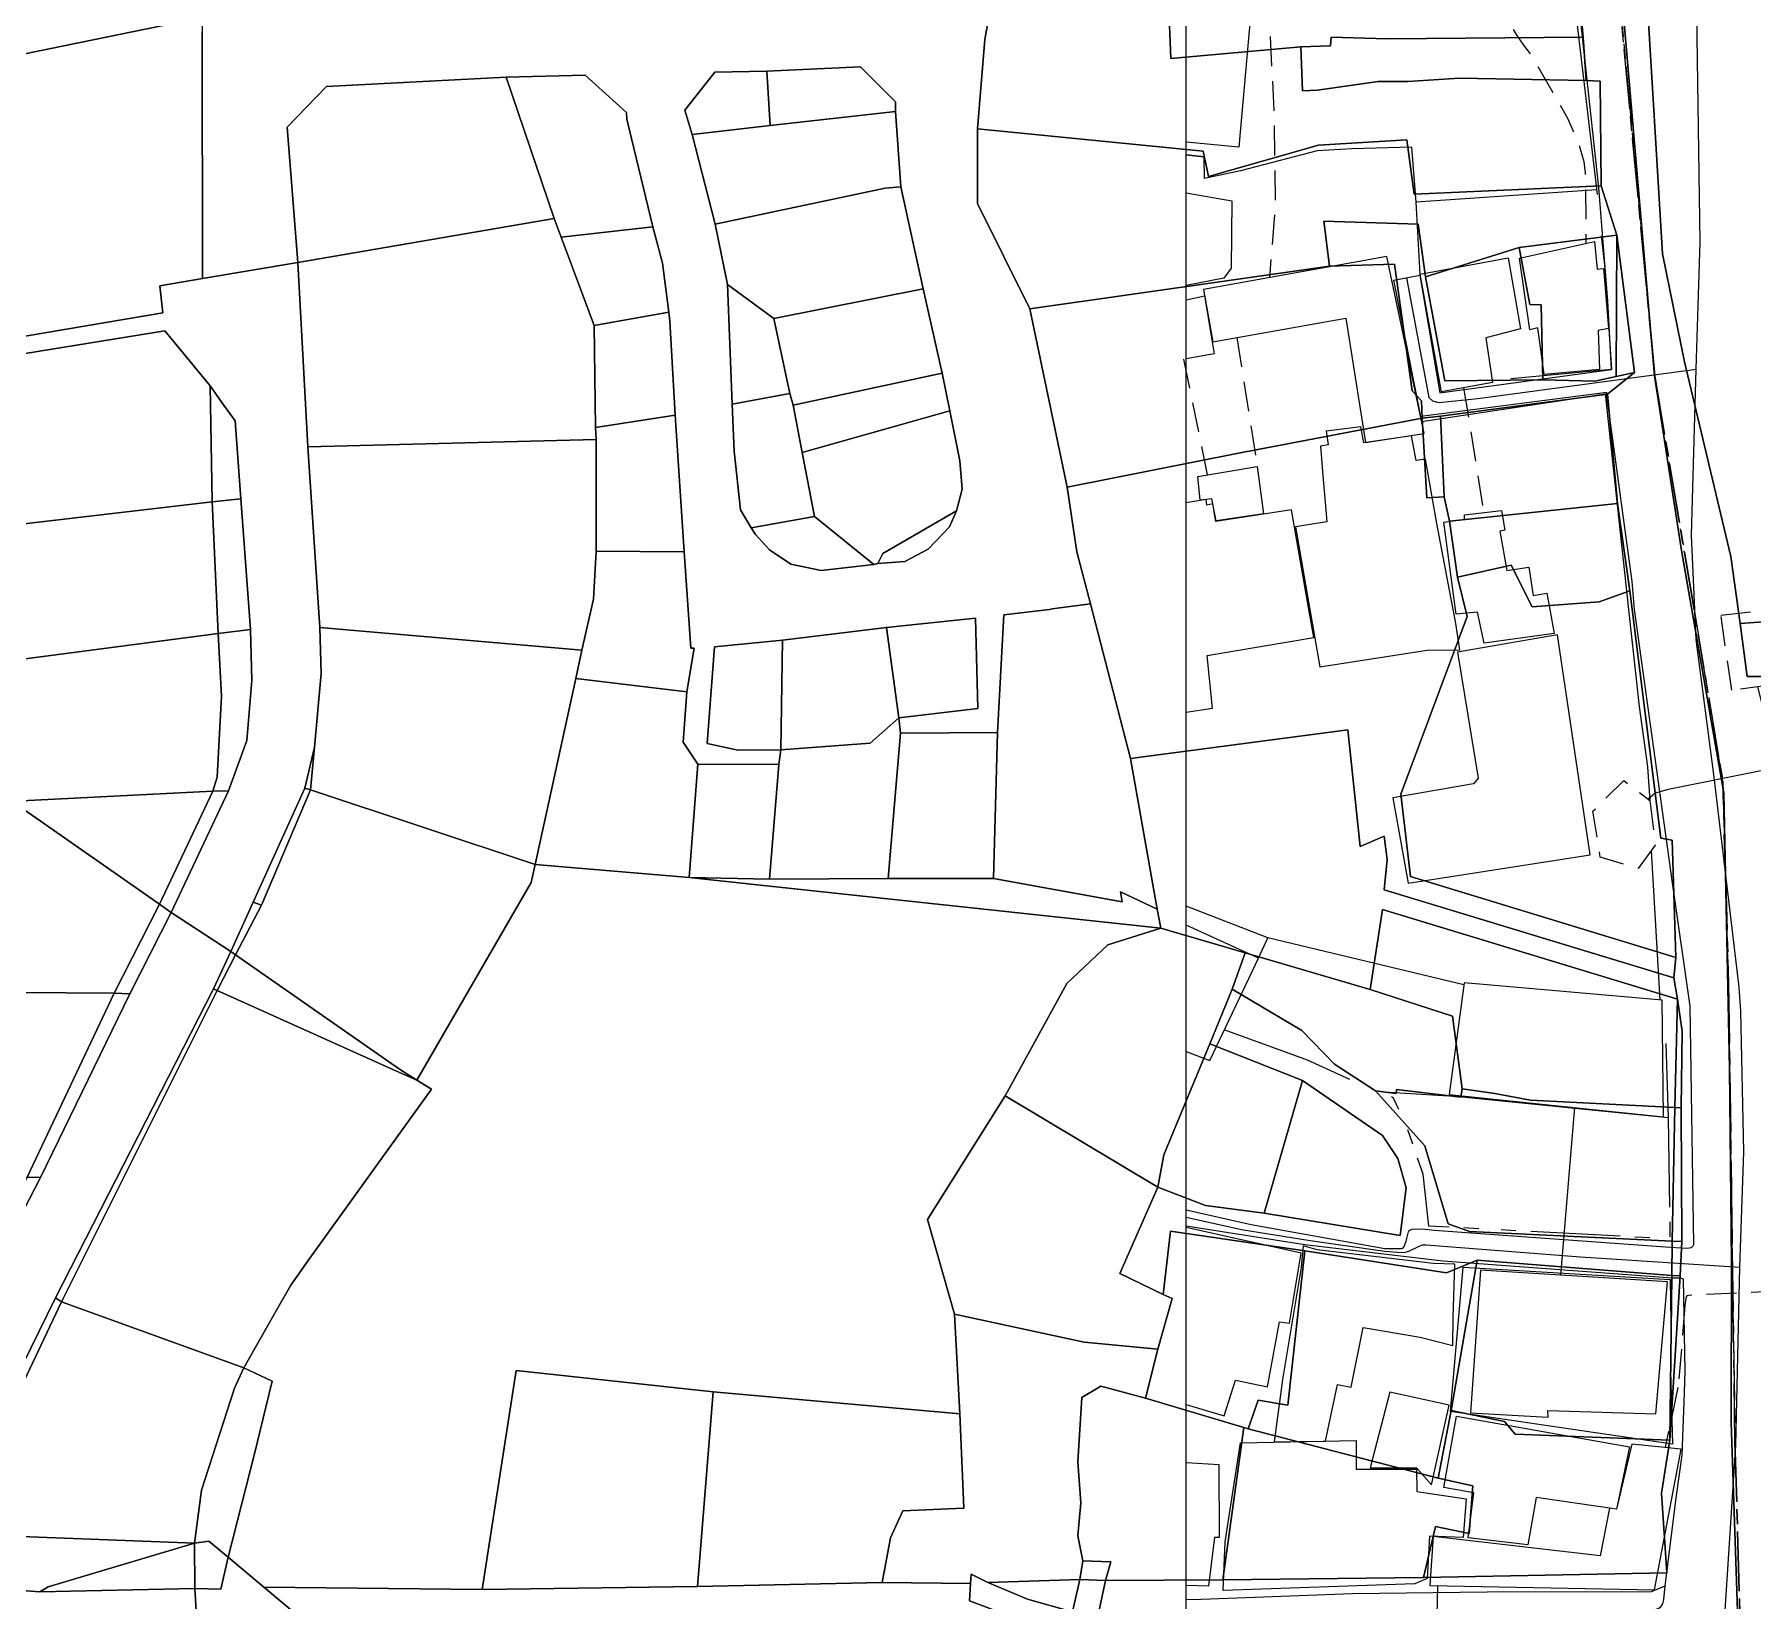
# Model space of a CAD drawing. Header units: feet. Extents: x -1222 to 199575, y -502 to 454509.
# Drawn here: x -77.4 to 38.1, y 315.9 to 421.1 of the extents above; entities that cross this region are included whole.
import ezdxf

# ---------------------------------------------------------------- set-up
doc = ezdxf.new("R2010")
doc.units = ezdxf.units.FT
doc.header["$MEASUREMENT"] = 0
for name, pattern in [('ANYANG1', [11.5, 6, -1, 1, -1.5, 1, -1]), ('ANYANG11', [1.5, 1, -0.5]), ('ANYANG2', [6, 5, -1]), ('ANYANG3', [3, 2, -1]), ('JEON', [12, 4, -0.5, 1, -0.5, 4, -0.5, 1, -0.5])]:
    doc.linetypes.add(name, pattern=pattern)
doc.layers.get('0').update_dxf_attribs({"linetype": 'CONTINUOUS'})
for name, color, linetype in [('AAA001', 7, 'CONTINUOUS'), ('AAA004', 7, 'ANYANG3'), ('AAA008', 7, 'CONTINUOUS'), ('AAC001', 7, 'CONTINUOUS'), ('AAC006', 7, 'ANYANG1'), ('AD002', 7, 'CONTINUOUS'), ('AD0022', 1, 'CONTINUOUS'), ('AE001', 1, 'ANYANG2'), ('AZ0801', 7, 'CONTINUOUS'), ('CAA001', 7, 'CONTINUOUS'), ('CAA002', 30, 'CONTINUOUS'), ('EA0018', 7, 'JEON'), ('EA0118', 7, 'JEON'), ('line', 7, 'CONTINUOUS'), ('mm', 7, 'CONTINUOUS'), ('지적', 7, 'CONTINUOUS')]:
    doc.layers.add(name, color=color, linetype=linetype)
picture_1 = doc.add_image_def('image1.jpg', size_in_pixel=(8269, 5907))

# ---------------------------------------------------------------- blocks, each defined once
blk = doc.blocks.new('창덕궁')
at = {"color": 255}
blk.add_lwpolyline([(0, 522.49), (540.82, 522.49), (540.82, 0), (0, 0)], close=True, dxfattribs=at)
at = {"layer": 'AAA001', "color": 255, "flags": 128}
for points in [[(0, 424.77), (4.51, 424.38), (3.55, 413.51), (0, 413.86)], [(0, 410.44), (3.08, 409.92), (3.04, 405.38), (2.53, 404.72), (0, 404.22)], [(0, 403.27), (1.23, 403.53), (1.89, 399.64), (0, 399.31)], [(17.95, 382.47), (16.84, 388.24), (16.09, 392.57), (15.46, 392.47), (15.15, 394.13), (11.95, 393.65), (11.75, 394.73), (9.41, 394.44), (9.54, 393.53), (9.03, 393.43), (9.17, 391.73), (9.46, 388.35), (7.35, 388.01), (8.32, 382.47)], [(8.26, 382.47), (7.09, 389.16), (2, 388.38), (1.79, 389.56), (1.4, 389.48), (1.36, 389.85), (0, 389.64)], [(18.11, 382.47), (17.32, 388.34), (18.7, 388.53), (18.7, 388.82), (21.19, 389.12), (21.42, 387.79), (21.08, 387.73), (21.55, 385.08), (23.02, 385.31), (23.32, 383.4), (24.24, 383.56), (24.44, 382.47)], [(0, 352.79), (1.59, 352.18), (4.87, 359.05), (0, 361.28)], [(0, 329.09), (2.56, 328.32), (3.32, 330.71), (5.48, 330.27), (6.29, 334.63), (6.96, 334.54), (7.73, 339.25), (0, 340.96)]]:
    blk.add_lwpolyline(points, dxfattribs=at)
for points in [[(22.41, 406.07), (27.44, 407.19), (27.61, 405.33), (28.05, 405.37), (28.38, 401.33), (27.68, 401.21), (27.78, 398.59), (24.06, 398.26), (23.64, 401.38), (23.09, 401.26)], [(13.5, 406.18), (1.18, 403.95), (1.79, 400.44), (10.74, 402.04), (12.05, 393.68), (15.99, 394.29)], [(21.65, 406.09), (22.48, 401.31), (20.14, 400.71), (20.58, 397.72), (17.16, 397.09), (15.72, 404.98)], [(4.78, 392.08), (5.21, 388.89), (2.03, 388.43), (1.74, 389.91), (0.96, 389.82), (0.79, 391.41)], [(24.95, 380.77), (18.24, 379.6), (19.63, 371.14), (19.32, 370.76), (13.89, 369.83), (14.92, 364.1), (27.16, 365.99)], [(18.69, 357.4), (17.68, 349.9), (32.08, 348.41), (31.98, 356.24)], [(17.93, 333.04), (17.94, 334.91), (18.05, 338.5), (16.6, 338.55), (8.82, 339.47), (7.88, 339.74), (7.73, 338.28), (6.47, 330.76), (5.91, 326.57), (9.38, 326.63), (10.17, 330.42), (11.1, 330.25), (11.89, 334.25), (15.74, 333.61)], [(32.34, 337.31), (19.78, 338.1), (19.12, 328.53), (24.32, 328.23), (24.31, 328.68), (31.57, 328.45)], [(17.68, 329.03), (13.69, 329.92), (12.36, 324.82), (15.48, 324.83), (16.49, 323.69)]]:
    blk.add_lwpolyline(points, close=True, dxfattribs=at)
at = {"layer": 'AAA001', "color": 255}
for points in [[(0, 375.57), (1.78, 375.84), (1.42, 379.37), (8.59, 380.6), (8.26, 382.47)], [(8.32, 382.47), (9, 378.61), (16.2, 379.73), (18.39, 379.75), (18.13, 381.52), (17.95, 382.47)], [(24.44, 382.47), (24.73, 380.85), (20.03, 380.2), (19.58, 382.3), (18.15, 382.16), (18.11, 382.47)]]:
    blk.add_lwpolyline(points, dxfattribs=at)
at = {"layer": 'AAA004', "color": 255}
blk.add_lwpolyline([(41.61, 382.47), (42.2, 377.76), (36.66, 377.05), (35.93, 382.08), (39.28, 382.47)], dxfattribs=at)
at = {"layer": 'AAA004', "color": 255, "flags": 128}
blk.add_lwpolyline([(31.16, 369.65), (31.52, 366.64), (30.37, 365.07), (27.83, 365.83), (27.33, 368.92), (29.41, 370.98)], close=True, dxfattribs=at)
at = {"layer": 'AAA008', "color": 255, "flags": 128}
for points in [[(29.8, 326.25), (28.91, 322.06), (23.52, 322.83), (22.97, 319.65), (18.95, 320.13), (19.33, 323.15), (17.31, 323.5), (18.17, 328.29)], [(3.66, 326.51), (11.42, 326.67), (11.43, 324.74), (15.48, 324.75), (15.5, 323.25), (18.83, 322.76), (18.61, 320.16), (16.36, 320.24), (16.2, 317.39), (15.38, 317.04), (2.5, 316.6), (2.64, 319.86)], [(33.27, 326.09), (29.94, 326.43), (28.92, 322.05), (28.46, 322.12), (27.82, 318.92), (16.61, 320.21), (16.38, 316.92), (31.47, 316.64)]]:
    blk.add_lwpolyline(points, close=True, dxfattribs=at)
blk.add_lwpolyline([(0, 316.96), (1.53, 316.9), (1.94, 320.17), (2.25, 320.17), (2.22, 325.04), (0, 325.17)], dxfattribs=at)
at = {"layer": 'AAC001', "color": 255, "flags": 128}
for points in [[(26.28, 421.7), (27.63, 410.34)], [(27.59, 410.66), (15.45, 409.83), (15.18, 413.52), (11.15, 413.4), (8.8, 413.27), (3.67, 411.93), (1.23, 411.42), (1.21, 412.87), (0, 412.99)], [(15.72, 404.98), (15.45, 409.83)], [(27.88, 407.56), (28.13, 405.39), (28.58, 398.59), (21.83, 397.96)], [(15.82, 395.09), (28.16, 396.96), (29.73, 382.47)], [(18.67, 357.27), (5.5, 360.42), (0, 362.55)], [(4.87, 359.05), (5.5, 360.42)], [(11, 350.91), (8.15, 352.2), (2.57, 354.24)], [(32.24, 353.33), (32.38, 348.34), (17.63, 349.8)], [(13.28, 350.08), (17.63, 349.8)], [(32.54, 331.34), (32.68, 326.42), (17.77, 328.61), (18.62, 338.31), (32.53, 337.47), (32.56, 334.67)]]:
    blk.add_lwpolyline(points, dxfattribs=at)
at = {"layer": 'AAC001', "color": 255}
blk.add_lwpolyline([(29.73, 382.47), (30.44, 375.95), (31, 371.91), (31.16, 369.65)], dxfattribs=at)
at = {"layer": 'AAC006', "color": 255, "flags": 128}
blk.add_lwpolyline([(32.38, 348.34), (32.51, 340.2), (16.32, 341.07), (15.94, 344.54), (14.8, 347.79), (13.93, 349.66), (13.28, 350.08)], dxfattribs=at)
at = {"layer": 'AD002', "color": 255, "flags": 128}
for points in [[(34.19, 382.47), (33.95, 387.46), (34.28, 398.61), (34.53, 407.13), (34.24, 427.06), (34.82, 449.6), (35.01, 464.94), (36.26, 477.38), (36.86, 482.46), (38.47, 491.45), (39.53, 506.42), (39.81, 522.49)], [(14.81, 404.75), (16.32, 396.7), (16.56, 396.48), (16.99, 396.38), (19.61, 396.63), (34.28, 398.61)]]:
    blk.add_lwpolyline(points, dxfattribs=at)
at = {"layer": 'AD002', "color": 255}
for points in [[(35.41, 302.78), (36.93, 326.32), (37.21, 338.31), (37.48, 346.06), (37.28, 355.5), (37.15, 357.1), (35.49, 371.22), (34.28, 380.45), (34.19, 382.47)], [(0, 341.66), (3.72, 340.84), (8.35, 340.09), (13.35, 339.38), (14.49, 339.29), (14.73, 339.31), (14.88, 339.35), (14.97, 339.38), (15.67, 339.71), (15.89, 339.8), (16.13, 339.81), (26.49, 339), (37.21, 338.31)]]:
    blk.add_lwpolyline(points, dxfattribs=at)
at = {"layer": 'AD0022', "color": 255, "flags": 128}
blk.add_lwpolyline([(30.12, 382.47), (29.98, 384.36), (28.27, 396.85), (28.27, 397.04), (15.77, 395.42), (13.96, 404.58), (15.71, 404.92), (17.06, 397.02), (28.59, 398.59), (28.33, 403.17), (27.73, 410.8), (26.52, 421.96)], dxfattribs=at)
at = {"layer": 'AD0022', "color": 255}
for points in [[(0, 342.16), (4.38, 341.18), (13.36, 339.56), (14.47, 339.57), (14.54, 339.59), (14.6, 339.62), (14.65, 339.7), (14.8, 340.06), (14.94, 340.67), (14.99, 340.76), (15.07, 340.82), (15.18, 340.85), (15.81, 340.88), (16.31, 340.84), (16.67, 340.8), (32.22, 339.68), (33.59, 339.59), (33.81, 339.6), (33.96, 339.63), (34.06, 339.73), (34.12, 339.82), (33.86, 355.84), (32.7, 363.96), (30.12, 382.47)], [(0, 315.99), (1.01, 316.02), (11.18, 316.39), (20.24, 316.51), (31.27, 316.52), (32.04, 316.85), (32.19, 316.9), (32.94, 322.97), (33.33, 325.69), (33.48, 329.88), (33.54, 331.35), (33.42, 337.5), (33.22, 337.56), (32.68, 337.56), (17.25, 338.7), (7.98, 339.8), (0, 341.06)]]:
    blk.add_lwpolyline(points, dxfattribs=at)
at = {"layer": 'AE001', "color": 255}
blk.add_lwpolyline([(0, 314.79), (1.05, 314.82), (11.21, 315.19), (20.25, 315.31), (31.52, 315.32), (31.72, 315.38), (31.9, 315.49), (32.03, 315.69), (32.11, 315.99), (32.19, 316.9)], dxfattribs=at)
at = {"layer": 'AZ0801', "color": 255, "flags": 128}
blk.add_lwpolyline([(0, 412.99), (1.21, 412.87)], dxfattribs=at)
at = {"layer": 'CAA001', "color": 255, "elevation": 40, "flags": 128}
for points in [[(38.4, 377.27), (39.32, 373.66), (39.28, 372.75), (39.11, 372.13), (38.86, 371.67), (32.39, 370.38), (31.52, 370.14), (31.05, 369.74)], [(31.25, 366.27), (31.82, 356.25)], [(26.09, 349.03), (25.15, 337.76)]]:
    blk.add_lwpolyline(points, dxfattribs=at)
at = {"layer": 'CAA002', "color": 255, "linetype": 'ANYANG11', "ltscale": 2, "flags": 128}
for points, elevation in [([(26.03, 448.98), (25.88, 434.2), (25.68, 434.19), (23.72, 434.1), (22.16, 433.92), (21.68, 433.8), (21.29, 433.65), (20.56, 433.17), (20.1, 432.81), (19.72, 432.25), (19.5, 431.46), (19.45, 430.44), (19.51, 426.64), (19.68, 425.85), (20.23, 424.71), (22.17, 421.08), (22.68, 420.37), (23.35, 419.45), (25.62, 415.47), (26.3, 413.96), (26.72, 412.56), (26.82, 411.8), (26.87, 407.06)], 41), ([(0, 431.21), (1.39, 429.42), (3.75, 426.49), (4.66, 425.23), (5.09, 424.26), (5.31, 423.22), (5.65, 421.02), (5.9, 415.97), (6, 409.63), (5.61, 404.75)], 42), ([(3.42, 400.73), (4.78, 392.08)], 42), ([(-0.17, 399.29), (1.42, 391.51)], 43), ([(18.65, 397.36), (20, 388.98)], 41), ([(16.9, 316.91), (16.71, 309.63), (16.61, 309.09), (16.46, 308.17), (15.2, 300.35), (14.96, 299.74), (14.61, 299.22), (14.18, 298.84), (12.69, 297.87), (12.42, 297.63), (11.92, 297.1), (11.58, 296.54), (11.37, 295.93), (11.34, 295.27), (11.35, 293.57)], 39)]:
    blk.add_lwpolyline(points, dxfattribs=dict(at, elevation=elevation))
at = {"layer": 'CAA002', "color": 255, "linetype": 'ANYANG11', "ltscale": 2, "elevation": 39}
blk.add_lwpolyline([(39.97, 336.69), (33.77, 336.41), (33.65, 336.37), (33.58, 336.22), (33.52, 335.73), (33.28, 332.8), (33.05, 330.23), (32.18, 326.2)], dxfattribs=at)
at = {"layer": 'EA0018', "color": 255}
for points in [[(56.15, 522.49), (56.48, 504.53), (56.39, 484.62), (53.67, 484.69), (49.32, 484.91), (48.62, 484.79), (43.44, 484.83), (39.45, 484.86), (38.01, 484.74), (36.75, 484.19), (33, 484.38), (30.83, 482.32), (29.16, 479.56), (28.22, 477.28), (27.93, 475.2), (28.16, 446.31), (28.99, 424.94), (31.49, 398.16), (34.13, 382.47)], [(34.13, 382.47), (36.06, 370.95), (36.45, 357.36), (36.88, 326.56), (37.51, 304.56), (36.1, 286.96), (35.01, 273.65), (32.78, 270.25), (32.24, 260.35), (31.36, 246.59), (35.89, 219.68), (36.63, 215.19), (37.28, 200.67), (37.38, 198.19), (37.63, 192.54), (37.91, 182.61), (35.52, 172.83), (35.01, 122.09)]]:
    blk.add_lwpolyline(points, dxfattribs=at)
at = {"layer": 'EA0118', "color": 255}
for points in [[(34.13, 382.47), (31.49, 398.16), (28.99, 424.94), (28.16, 446.31), (27.93, 475.2), (28.22, 477.28), (29.16, 479.56), (30.83, 482.32), (33, 484.38), (36.75, 484.19), (38.01, 484.74), (39.45, 484.86), (43.44, 484.83), (48.62, 484.79), (49.32, 484.91), (53.67, 484.69), (56.39, 484.62), (56.48, 504.53), (56.15, 522.49)], [(0, 120.8), (21.74, 121.57), (35.01, 122.09), (35.52, 172.83), (37.91, 182.61), (37.63, 192.54), (37.38, 198.19), (37.28, 200.67), (36.63, 215.19), (35.89, 219.68), (31.36, 246.59), (32.24, 260.35), (32.78, 270.25), (35.01, 273.65), (36.1, 286.96), (37.51, 304.56), (36.88, 326.56), (36.45, 357.36), (36.06, 370.95), (34.13, 382.47)]]:
    blk.add_lwpolyline(points, dxfattribs=at)

msp = doc.modelspace()

# ---------------------------------------------------------------- linework, layer by layer
at = {"layer": '지적', "color": 20}
for points in [[(40.83, 315.43), (40.77, 339.83), (40.7, 353.86), (40.75, 360.98), (41.2, 371.88), (40.83, 375.23), (40.06, 377.96), (37.7, 377.96), (37.22, 381.54), (40.34, 381.75), (40.76, 398.51), (41.53, 423.58), (42.14, 441.5), (42.77, 460.43), (43.67, 485.38), (48.84, 485.47), (49.52, 485.59), (53.14, 485.41), (53.93, 485.37), (56.65, 485.31), (56.69, 505.17), (56.8, 508.73), (56.23, 531.29)], [(-66.83, 527.59), (-63.81, 519.01), (-60.63, 509.9), (-59.21, 505.25), (-57.67, 500.24), (-55.41, 492.42), (-54.04, 486.54), (-53.08, 481.13), (-52.08, 475.69), (-49.93, 463.49), (-49.51, 456.86), (-49.17, 450.45), (-49.28, 444.51), (-49.33, 437.81), (-49.06, 434.57), (-48.68, 427.23), (-48.5, 425.86), (-66.1, 422.23), (-85.48, 418.25)], [(41.33, 498.62), (36.34, 484.66), (33.62, 485.18), (29.73, 481.8), (28.64, 478.98), (28.37, 477.13), (28.09, 471.14), (28.55, 454.38), (29.09, 429.51), (29.24, 424.22), (31.47, 398.16), (33.29, 386.42), (36.14, 370.14), (36.51, 351.64), (36.64, 338.62), (36.62, 327.87), (37.38, 305.25)], [(30.58, 430.02), (31.39, 416.73), (32.02, 406.35), (33.49, 399.1), (36.59, 386.02), (37.22, 381.54), (37.22, 381.54), (37.7, 377.96), (40.06, 377.96)], [(-12.11, 428.65), (-13.51, 420.74), (-14, 414.74), (-14, 409.73), (-10.49, 402.67), (-7.99, 390.68), (-7.33, 386.34), (-6.41, 382.84), (-9, 382.51), (-9.17, 382.48), (-12.25, 382.12), (-12.67, 374.22), (-19.19, 374.16), (-19.3, 375.19), (-13.99, 375.83), (-14.15, 381.89), (-20.12, 381.25), (-27.11, 380.41), (-31.68, 379.96), (-32.17, 373.46), (-30.1, 373.03), (-27.23, 373.04), (-27.35, 372.06), (-32.79, 372.08), (-33.79, 373.56), (-33.53, 376.95), (-33.04, 379.87), (-33.26, 379.88), (-33.71, 386.34), (-34.31, 395.51), (-34.68, 401.83), (-34.74, 402.43), (-35.18, 405.73), (-35.83, 408.16), (-37.56, 415.4), (-37.6, 415.84), (-40.37, 418.35), (-45.68, 418.21), (-57.75, 417.6), (-60.38, 414.86), (-59.67, 405.76), (-66.07, 404.69), (-66.1, 421.27)], [(-6.02, 314.42), (-5.4, 317.27), (2.48, 317.31), (15.96, 317.46), (32.29, 317.79), (32.29, 317.79), (31.95, 323.13), (32.5, 326.68), (33.19, 337.72), (33.3, 340.04), (33.27, 349.01), (33.32, 354.15), (33.01, 356.3), (32.78, 357.74), (32.91, 359.09), (32.65, 366.98), (31.89, 367.12), (29.81, 383.73), (28.99, 389.59), (28.31, 396.92), (30.13, 398.38), (28.94, 407.6), (27.88, 410.92), (27.82, 417.95), (26.88, 418), (26.68, 420.91), (26.01, 428.3)], [(37.38, 305.25), (36.62, 327.87), (36.64, 338.62), (36.51, 351.64), (36.14, 370.14), (33.29, 386.42), (31.47, 398.16), (29.24, 424.22)], [(-83.17, 399.94), (-68.74, 402.39), (-68.94, 404.21), (-66.07, 404.69), (-66.07, 404.69), (-59.67, 405.76), (-59, 393.39), (-58.2, 381.27), (-58.11, 378.18), (-58.55, 373.22), (-59.21, 370.48), (-62.68, 362.81), (-64.18, 359.5), (-68.17, 362.13), (-64.33, 370.3), (-63.1, 373.68), (-62.77, 377.7), (-62.85, 381.12), (-63.51, 389.91), (-63.88, 395.14), (-64.67, 396.22), (-65.57, 397.48), (-68.6, 401.19), (-81.47, 399.1)], [(-84.27, 330.2), (-76.95, 344.33), (-70.95, 356.65), (-68.17, 362.13), (-64.18, 359.5), (-65.34, 356.99), (-75.95, 336.25), (-83.73, 320.44)]]:
    msp.add_lwpolyline(points, dxfattribs=at)
for points in [[(36.34, 484.66), (38.54, 485.53), (39.67, 485.54), (43.67, 485.38), (42.77, 460.43), (42.14, 441.5), (41.53, 423.58), (40.76, 398.51), (40.34, 381.75), (37.22, 381.54), (36.59, 386.02), (33.49, 399.1), (32.02, 406.35), (31.39, 416.73), (30.58, 430.02), (30.34, 440.9), (29.79, 466.52), (29.58, 476.95), (30.4, 480.11), (33.96, 483.61), (36.34, 484.66)], [(-12.11, 428.65), (-1.34, 427.29), (-1.03, 419.46), (7.71, 420.25), (7.83, 417.29), (8.83, 417.35), (12.9, 417.92), (14.91, 417.92), (18.37, 418.15), (26.88, 418), (27.82, 417.95), (27.88, 410.92), (15.32, 410.37), (14.84, 414), (8.9, 413.64), (1.5, 411.55), (1.14, 413.25), (-14, 414.74), (-13.51, 420.74), (-12.11, 428.65)], [(11.06, 427.69), (18.15, 427.98), (26.01, 428.3), (26.68, 420.91), (13.54, 420.79), (9.74, 420.91), (9.71, 420.32), (7.71, 420.25), (-1.03, 419.46), (-1.34, 427.29), (-1.04, 427.21), (3.01, 427.36), (8.06, 427.57), (11.06, 427.69)], [(-66.1, 421.27), (-66.07, 404.69), (-68.94, 404.21), (-68.74, 402.39), (-83.17, 399.94), (-85.48, 418.25), (-66.1, 422.23), (-66.1, 421.27)], [(7.71, 420.25), (9.71, 420.32), (9.74, 420.91), (13.54, 420.79), (26.68, 420.91), (26.88, 418), (18.37, 418.15), (14.91, 417.92), (12.9, 417.92), (8.83, 417.35), (7.83, 417.29), (7.71, 420.25)], [(-42.44, 408.73), (-59.67, 405.76), (-60.38, 414.86), (-57.75, 417.6), (-45.68, 418.21), (-42.44, 408.73)], [(-42.44, 408.73), (-45.68, 418.21), (-40.37, 418.35), (-37.6, 415.84), (-37.56, 415.4), (-35.83, 408.16), (-41.97, 407.48), (-42.44, 408.73)], [(-21.86, 418.91), (-28.16, 418.61), (-31.66, 418.55), (-33.68, 416), (-33.19, 414.37), (-31.64, 408.35), (-30.81, 404.3), (-30.49, 396.26), (-30.35, 393.11), (-29.93, 389.17), (-29.21, 387.95), (-28.93, 387.51), (-27.98, 386.47), (-26.54, 385.52), (-24.51, 385.09), (-20.97, 385.5), (-20.7, 385.56), (-18.9, 385.7), (-17.33, 386.51), (-15.89, 388.02), (-15.41, 389.09), (-15.03, 390.56), (-15.2, 392.45), (-15.86, 395.81), (-16.39, 398.35), (-17.66, 404), (-19.17, 410.85), (-19.52, 415.92), (-19.52, 416.55), (-21.86, 418.91)], [(-28.16, 418.61), (-27.94, 414.98), (-33.19, 414.37), (-33.68, 416), (-31.66, 418.55), (-28.16, 418.61)], [(-28.16, 418.61), (-21.86, 418.91), (-19.52, 416.55), (-19.52, 415.92), (-27.94, 414.98), (-28.16, 418.61)], [(-19.52, 415.92), (-19.17, 410.85), (-20.22, 410.77), (-31.64, 408.35), (-33.19, 414.37), (-27.94, 414.98), (-19.52, 415.92)], [(-14, 414.74), (1.14, 413.25), (1.5, 411.55), (8.9, 413.64), (14.84, 414), (15.32, 410.37), (27.88, 410.92), (28.94, 407.6), (22.38, 406.78), (16.09, 404.81), (15.6, 408.34), (9.25, 408.55), (9.64, 405.53), (-10.49, 402.67), (-14, 409.73), (-14, 414.74)], [(-31.64, 408.35), (-20.22, 410.77), (-19.17, 410.85), (-17.66, 404), (-27.7, 402.02), (-30.81, 404.3), (-31.64, 408.35)], [(-42.44, 408.73), (-41.97, 407.48), (-39.76, 401.53), (-39.67, 394.68), (-39.62, 393.88), (-59, 393.39), (-59.67, 405.76), (-42.44, 408.73)], [(-35.83, 408.16), (-35.18, 405.73), (-34.74, 402.43), (-39.76, 401.53), (-41.97, 407.48), (-35.83, 408.16)], [(16.09, 404.81), (17.38, 397.83), (23.96, 397.89), (27.46, 397.8), (28.89, 398.12), (30.13, 398.38), (28.31, 396.92), (17.09, 395.46), (15.87, 395.32), (15.83, 396.48), (15.19, 397.15), (14.01, 405.65), (9.64, 405.53), (9.25, 408.55), (15.6, 408.34), (16.09, 404.81)], [(22.38, 406.78), (28.94, 407.6), (28.89, 398.12), (27.46, 397.8), (23.96, 397.89), (23.85, 402.93), (23.1, 402.95), (22.38, 406.78)], [(28.94, 407.6), (30.13, 398.38), (28.89, 398.12), (28.94, 407.6)], [(22.38, 406.78), (23.1, 402.95), (23.85, 402.93), (23.96, 397.89), (17.38, 397.83), (16.09, 404.81), (22.38, 406.78)], [(9.64, 405.53), (14.01, 405.65), (15.19, 397.15), (15.83, 396.48), (15.87, 395.32), (3.42, 392.94), (-7.99, 390.68), (-10.49, 402.67), (9.64, 405.53)], [(-27.7, 402.02), (-26.61, 396.97), (-30.49, 396.26), (-30.81, 404.3), (-27.7, 402.02)], [(-17.66, 404), (-16.39, 398.35), (-26.39, 396.18), (-26.61, 396.97), (-27.7, 402.02), (-17.66, 404)], [(-34.74, 402.43), (-34.68, 401.83), (-34.31, 395.51), (-39.67, 394.68), (-39.76, 401.53), (-34.74, 402.43)], [(-65.57, 397.48), (-65.53, 396.21), (-65.43, 389.71), (-80.19, 387.97), (-81.47, 399.1), (-68.6, 401.19), (-65.57, 397.48)], [(-16.39, 398.35), (-15.86, 395.81), (-25.79, 393.02), (-26.39, 396.18), (-16.39, 398.35)], [(-63.51, 389.91), (-65.43, 389.71), (-65.53, 396.21), (-65.57, 397.48), (-64.67, 396.22), (-63.88, 395.14), (-63.51, 389.91)], [(-26.61, 396.97), (-26.39, 396.18), (-25.79, 393.02), (-24.97, 388.71), (-29.21, 387.95), (-29.93, 389.17), (-30.35, 393.11), (-30.49, 396.26), (-26.61, 396.97)], [(28.31, 396.92), (28.99, 389.59), (17.71, 388.39), (17.35, 390.03), (17.09, 395.46), (28.31, 396.92)], [(-34.31, 395.51), (-33.71, 386.34), (-39.63, 386.39), (-39.62, 393.88), (-39.67, 394.68), (-34.31, 395.51)], [(-25.79, 393.02), (-15.86, 395.81), (-15.2, 392.45), (-15.03, 390.56), (-15.41, 389.09), (-20.36, 386.24), (-20.7, 385.56), (-20.97, 385.5), (-24.97, 388.71), (-25.79, 393.02)], [(-7.99, 390.68), (3.42, 392.94), (15.87, 395.32), (16.17, 389.96), (17.35, 390.03), (17.71, 388.39), (18.23, 384.64), (18.88, 382), (14.42, 370.07), (15.09, 364.53), (32.91, 359.09), (32.78, 357.74), (13.31, 363.65), (13.52, 365.68), (13.31, 367.24), (11.7, 366.55), (10.88, 374.38), (-3.74, 372.46), (-6.41, 382.84), (-7.33, 386.34), (-7.99, 390.68)], [(15.87, 395.32), (17.09, 395.46), (17.35, 390.03), (16.17, 389.96), (15.87, 395.32)], [(-39.62, 393.88), (-39.63, 386.39), (-39.8, 383.17), (-40.59, 379.73), (-58.2, 381.27), (-59, 393.39), (-39.62, 393.88)], [(-65.43, 389.71), (-65.03, 380.85), (-79.18, 379), (-80.19, 387.97), (-65.43, 389.71)], [(-65.43, 389.71), (-63.51, 389.91), (-62.85, 381.12), (-65.03, 380.85), (-65.43, 389.71)], [(-15.41, 389.09), (-15.89, 388.02), (-17.33, 386.51), (-18.9, 385.7), (-20.7, 385.56), (-20.36, 386.24), (-15.41, 389.09)], [(17.71, 388.39), (28.99, 389.59), (29.81, 383.73), (27.75, 382.99), (23.25, 382.65), (21.84, 385.44), (18.23, 384.64), (17.71, 388.39)], [(-24.97, 388.71), (-20.97, 385.5), (-24.51, 385.09), (-26.54, 385.52), (-27.98, 386.47), (-28.93, 387.51), (-29.21, 387.95), (-24.97, 388.71)], [(-39.63, 386.39), (-33.71, 386.34), (-33.26, 379.88), (-33.04, 379.87), (-33.53, 376.95), (-40.99, 377.83), (-40.59, 379.73), (-39.8, 383.17), (-39.63, 386.39)], [(18.23, 384.64), (21.84, 385.44), (23.25, 382.65), (27.75, 382.99), (29.81, 383.73), (31.89, 367.12), (32.65, 366.98), (32.91, 359.09), (15.09, 364.53), (14.42, 370.07), (18.88, 382), (18.23, 384.64)], [(-3.74, 372.46), (-1.93, 362.34), (-4.4, 363.5), (-4.28, 362.84), (-12.94, 364.4), (-12.67, 374.22), (-12.25, 382.12), (-9.17, 382.48), (-9, 382.51), (-6.41, 382.84), (-3.74, 372.46)], [(-65.03, 380.85), (-62.85, 381.12), (-62.77, 377.7), (-63.1, 373.68), (-64.33, 370.3), (-65.38, 370.26), (-65.1, 371.2), (-64.8, 376.64), (-65.03, 380.85)], [(-40.59, 379.73), (-40.99, 377.83), (-43.73, 365.34), (-58.81, 370.37), (-58.55, 373.22), (-58.11, 378.18), (-58.2, 381.27), (-40.59, 379.73)], [(-27.11, 380.41), (-20.12, 381.25), (-19.3, 375.19), (-21.23, 373.5), (-27.23, 373.04), (-27.11, 380.41)], [(-14.15, 381.89), (-13.99, 375.83), (-19.3, 375.19), (-20.12, 381.25), (-14.15, 381.89)], [(-65.03, 380.85), (-64.8, 376.64), (-65.1, 371.2), (-65.38, 370.26), (-78.23, 369.63), (-79.18, 379), (-65.03, 380.85)], [(-31.68, 379.96), (-27.11, 380.41), (-27.23, 373.04), (-30.1, 373.03), (-32.17, 373.46), (-31.68, 379.96)], [(-40.99, 377.83), (-33.53, 376.95), (-33.79, 373.56), (-32.79, 372.08), (-33.39, 364.47), (-43.73, 365.34), (-40.99, 377.83)], [(-19.19, 374.16), (-20.02, 364.41), (-27.99, 364.37), (-27.35, 372.06), (-27.23, 373.04), (-21.23, 373.5), (-19.3, 375.19), (-19.19, 374.16)], [(-19.19, 374.16), (-12.67, 374.22), (-12.94, 364.4), (-20.02, 364.41), (-19.19, 374.16)], [(-3.74, 372.46), (10.88, 374.38), (11.7, 366.55), (13.31, 367.24), (13.52, 365.68), (13.31, 363.65), (32.78, 357.74), (33.01, 356.3), (13.19, 362.33), (12.37, 356.95), (3.97, 359.41), (-1.7, 361.08), (-1.93, 362.34), (-3.74, 372.46)], [(-58.55, 373.22), (-58.81, 370.37), (-59.21, 370.48), (-58.55, 373.22)], [(-27.35, 372.06), (-27.99, 364.37), (-33.39, 364.47), (-32.79, 372.08), (-27.35, 372.06)], [(-78.9, 369.63), (-68.97, 362.68), (-72.01, 356.7), (-85.03, 356.8), (-85.41, 369.55), (-78.9, 369.63)], [(-78.23, 369.63), (-65.38, 370.26), (-68.97, 362.68), (-78.9, 369.63), (-78.23, 369.63)], [(-65.38, 370.26), (-64.33, 370.3), (-68.17, 362.13), (-68.97, 362.68), (-65.38, 370.26)], [(-58.81, 370.37), (-43.73, 365.34), (-44, 364.14), (-51.67, 350.86), (-52.84, 351.6), (-63.85, 359.27), (-62.12, 362.62), (-58.81, 370.37)], [(-59.21, 370.48), (-58.81, 370.37), (-62.12, 362.62), (-62.68, 362.81), (-59.21, 370.48)], [(-33.39, 364.47), (-1.7, 361.08), (-5.25, 359.94), (-8, 357.36), (-12.16, 349.82), (-17.38, 341.5), (-15.55, 335.16), (-15.19, 328.45), (-31.77, 329.94), (-45, 331.36), (-47.28, 316.67), (-61.96, 316.82), (-64.35, 318.84), (-62.56, 325.87), (-61.83, 328.91), (-61.39, 330.66), (-63.31, 331.54), (-61.01, 335.57), (-60.15, 337.09), (-58.86, 338.91), (-50.69, 350.26), (-51.67, 350.86), (-44, 364.14), (-43.73, 365.34), (-33.39, 364.47)], [(-12.94, 364.4), (-4.28, 362.84), (-4.4, 363.5), (-1.93, 362.34), (-1.7, 361.08), (-33.39, 364.47), (-27.99, 364.37), (-20.02, 364.41), (-12.94, 364.4)], [(-68.17, 362.13), (-70.95, 356.65), (-72.01, 356.7), (-68.97, 362.68), (-68.17, 362.13)], [(-62.12, 362.62), (-63.85, 359.27), (-64.18, 359.5), (-62.68, 362.81), (-62.12, 362.62)], [(33.01, 356.3), (32.84, 349.03), (23.14, 349.51), (20.74, 349.96), (18.56, 350.28), (17.91, 355.17), (12.37, 356.95), (13.19, 362.33), (33.01, 356.3)], [(-1.7, 361.08), (3.97, 359.41), (3.1, 356.97), (1.59, 353.31), (-1.5, 345.85), (-1.89, 343.68), (-12.16, 349.82), (-8, 357.36), (-5.25, 359.94), (-1.7, 361.08)], [(-63.85, 359.27), (-65.1, 356.88), (-65.34, 356.99), (-64.18, 359.5), (-63.85, 359.27)], [(-65.1, 356.88), (-63.85, 359.27), (-52.84, 351.6), (-51.67, 350.86), (-53.29, 351.58), (-65.1, 356.88)], [(3.97, 359.41), (12.37, 356.95), (17.91, 355.17), (18.56, 350.28), (18.47, 349.72), (14.15, 350.24), (14.11, 349.97), (12.73, 350.15), (9.98, 351.93), (7.78, 354.2), (3.1, 356.97), (3.97, 359.41)], [(-87.36, 356.8), (-85.03, 356.8), (-72.01, 356.7), (-77.85, 344.36), (-84.9, 330.37), (-88.94, 321.73), (-92.46, 317.89), (-98.55, 316.16), (-100.55, 317.85), (-100.76, 332.68), (-100.94, 346.14), (-101.2, 357.04), (-87.36, 356.8)], [(-72.01, 356.7), (-70.95, 356.65), (-76.95, 344.33), (-77.85, 344.36), (-72.01, 356.7)], [(-65.34, 356.99), (-65.1, 356.88), (-75.54, 335.98), (-75.95, 336.25), (-65.34, 356.99)], [(-51.67, 350.86), (-50.69, 350.26), (-58.86, 338.91), (-60.15, 337.09), (-61.01, 335.57), (-63.31, 331.54), (-75.54, 335.98), (-65.1, 356.88), (-53.29, 351.58), (-51.67, 350.86)], [(3.1, 356.97), (7.78, 354.2), (9.98, 351.93), (12.73, 350.15), (16.05, 346.46), (17.61, 341.21), (19.04, 340.69), (32.67, 340.06), (32.64, 337.74), (19.56, 338.78), (17.49, 337.92), (7.99, 339.4), (-1.05, 340.73), (-1.53, 336.48), (-4.45, 337.87), (-1.89, 343.68), (1.3, 342.45), (5.26, 341.93), (14.39, 340.44), (14.78, 343.64), (14.23, 345.6), (13.21, 347.15), (7.82, 350.84), (1.59, 353.31), (3.1, 356.97)], [(32.84, 349.03), (33.01, 356.3), (33.32, 354.15), (33.27, 349.01), (32.84, 349.03)], [(1.59, 353.31), (7.82, 350.84), (5.26, 341.93), (1.3, 342.45), (-1.89, 343.68), (-1.5, 345.85), (1.59, 353.31)], [(-1.89, 343.68), (-4.45, 337.87), (-1.53, 336.48), (-0.94, 336.2), (-1.9, 332.8), (-6.84, 333.26), (-15.55, 335.16), (-17.38, 341.5), (-12.16, 349.82), (-1.89, 343.68)], [(5.26, 341.93), (7.82, 350.84), (13.21, 347.15), (14.23, 345.6), (14.78, 343.64), (14.39, 340.44), (5.26, 341.93)], [(12.73, 350.15), (14.11, 349.97), (14.15, 350.24), (18.47, 349.72), (18.56, 350.28), (20.74, 349.96), (23.14, 349.51), (32.84, 349.03), (32.67, 340.06), (19.04, 340.69), (17.61, 341.21), (16.05, 346.46), (12.73, 350.15)], [(33.27, 349.01), (33.3, 340.04), (32.67, 340.06), (32.84, 349.03), (33.27, 349.01)], [(-77.85, 344.36), (-76.95, 344.33), (-84.27, 330.2), (-84.9, 330.37), (-77.85, 344.36)], [(-1.53, 336.48), (-1.05, 340.73), (7.99, 339.4), (6.85, 329.04), (4.85, 329.38), (4.17, 327.46), (3.89, 327.54), (-2.73, 329.5), (-1.9, 332.8), (-0.94, 336.2), (-1.53, 336.48)], [(7.99, 339.4), (17.49, 337.92), (19.56, 338.78), (17.81, 328.69), (16.93, 324.14), (4.17, 327.46), (4.85, 329.38), (6.85, 329.04), (7.99, 339.4)], [(33.3, 340.04), (33.19, 337.72), (32.64, 337.74), (32.67, 340.06), (33.3, 340.04)], [(32.64, 337.74), (32.5, 326.68), (22.12, 327.09), (21.39, 327.94), (17.81, 328.69), (19.56, 338.78), (32.64, 337.74)], [(33.19, 337.72), (32.5, 326.68), (32.64, 337.74), (33.19, 337.72)], [(-75.54, 335.98), (-82.93, 320.39), (-83.73, 320.44), (-75.95, 336.25), (-75.54, 335.98)], [(-75.54, 335.98), (-63.31, 331.54), (-63.93, 330.19), (-66.15, 323.33), (-66.61, 319.78), (-82.93, 320.39), (-75.54, 335.98)], [(-1.9, 332.8), (-2.73, 329.5), (-5.72, 330.32), (-7.01, 329.55), (-7.27, 325.24), (-7.07, 322.48), (-7.27, 320.27), (-6.94, 318.59), (-7.13, 317.33), (-13.31, 317.13), (-14.44, 317.68), (-14.47, 317.06), (-20.42, 317.12), (-19.85, 320.13), (-19.02, 321.94), (-14.92, 322.13), (-15.19, 328.45), (-15.55, 335.16), (-6.84, 333.26), (-1.9, 332.8)], [(-63.31, 331.54), (-61.39, 330.66), (-61.83, 328.91), (-62.56, 325.87), (-64.35, 318.84), (-65.65, 319.91), (-66.61, 319.78), (-66.15, 323.33), (-63.93, 330.19), (-63.31, 331.54)], [(-31.77, 329.94), (-32.83, 316.87), (-47.28, 316.67), (-45, 331.36), (-31.77, 329.94)], [(3.89, 327.54), (2.48, 317.31), (-5.4, 317.27), (-5.06, 318.52), (-6.94, 318.59), (-7.27, 320.27), (-7.07, 322.48), (-7.27, 325.24), (-7.01, 329.55), (-5.72, 330.32), (-2.73, 329.5), (3.89, 327.54)], [(-31.77, 329.94), (-15.19, 328.45), (-14.92, 322.13), (-19.02, 321.94), (-19.85, 320.13), (-20.42, 317.12), (-32.83, 316.87), (-31.77, 329.94)], [(17.81, 328.69), (21.39, 327.94), (22.12, 327.09), (32.5, 326.68), (31.95, 323.13), (32.29, 317.79), (15.96, 317.46), (16.77, 320.9), (19.03, 320.42), (19.26, 323.63), (16.93, 324.14), (17.81, 328.69)], [(3.89, 327.54), (4.17, 327.46), (16.93, 324.14), (19.26, 323.63), (19.03, 320.42), (16.77, 320.9), (15.96, 317.46), (2.48, 317.31), (3.89, 327.54)], [(-83.8, 320.34), (-83.11, 319.2), (-83.23, 318.47), (-83.58, 316.32), (-79.57, 316.51), (-77.93, 316.57), (-77.01, 316.51), (-66.6, 316.73), (-65.9, 305.25), (-65.88, 304.94), (-73.43, 304.78), (-79.67, 304.68), (-92.52, 304.43), (-92.71, 312.88), (-90.43, 313.78), (-86.48, 316.65), (-85.39, 318.22), (-83.8, 320.34)], [(-66.61, 319.78), (-76.44, 316.83), (-77.01, 316.51), (-77.93, 316.57), (-79.57, 317.1), (-79.65, 318.27), (-82.79, 318.42), (-83.11, 319.2), (-82.93, 320.39), (-66.61, 319.78)], [(-66.61, 319.78), (-66.6, 316.73), (-77.01, 316.51), (-76.44, 316.83), (-66.61, 319.78)], [(-66.61, 319.78), (-65.65, 319.91), (-64.35, 318.84), (-64.84, 316.68), (-66.6, 316.73), (-66.61, 319.78)], [(-61.96, 316.82), (-57.72, 313.27), (-47.84, 311.69), (-33.48, 309.22), (-33.06, 308.22), (-20.48, 305.75), (-20.33, 304.36), (-27.04, 304.01), (-26.85, 301.88), (-26.73, 301.63), (-30.68, 301.43), (-31.24, 301.83), (-32.96, 301.1), (-59.54, 304.27), (-65.69, 302.38), (-65.88, 304.94), (-65.9, 305.25), (-66.6, 316.73), (-64.84, 316.68), (-64.35, 318.84), (-61.96, 316.82)], [(-14.47, 317.06), (-14.44, 317.68), (-13.31, 317.13), (-10.66, 316.02), (-7.63, 315.17), (-7.13, 317.33), (-5.4, 317.27), (-6.02, 314.42), (-6.2, 309.75), (-6.03, 304.91), (-9.51, 304.8), (-7.95, 313.42), (-14.54, 315.91), (-14.47, 317.06)], [(-7.13, 317.33), (-6.94, 318.59), (-5.06, 318.52), (-5.4, 317.27), (-7.13, 317.33)], [(-20.42, 317.12), (-14.47, 317.06), (-14.54, 315.91), (-7.95, 313.42), (-9.43, 305.26), (-9.51, 304.8), (-9, 303.99), (-20.48, 305.75), (-33.06, 308.22), (-33.48, 309.22), (-47.84, 311.69), (-57.72, 313.27), (-61.96, 316.82), (-47.28, 316.67), (-32.83, 316.87), (-20.42, 317.12)], [(-13.31, 317.13), (-7.13, 317.33), (-7.63, 315.17), (-10.66, 316.02), (-13.31, 317.13)]]:
    msp.add_lwpolyline(points, close=True, dxfattribs=at)

# ---------------------------------------------------------------- block references
at = {"layer": 'mm'}
msp.add_blockref('창덕궁', (0, 0), dxfattribs=at)

# ---------------------------------------------------------------- pictures from other files: only their frames are drawn
at = {"layer": 'line', "color": 3}
image = msp.add_image(picture_1, insert=(-89.37, 18.15), size_in_units=(698.97, 499.31), rotation=5.99868, dxfattribs=at)
image.dxf.flags = 7

doc.saveas('drawing.dxf')
